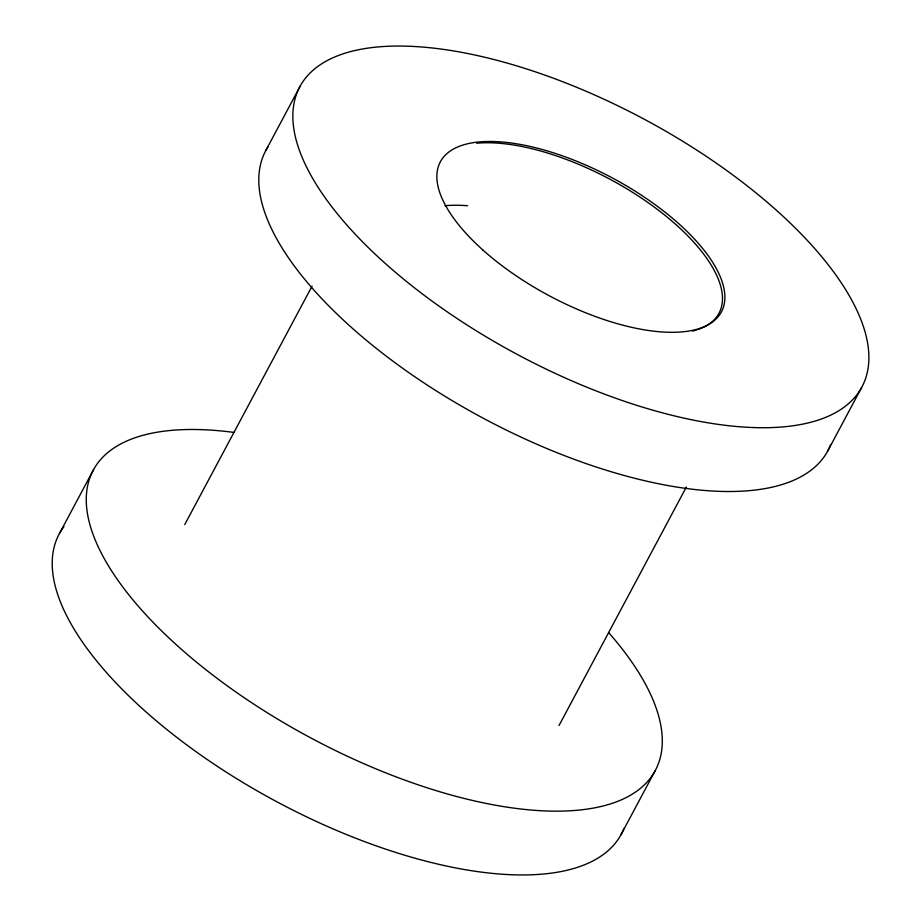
<?xml version="1.0" encoding="UTF-8"?>
<svg xmlns="http://www.w3.org/2000/svg" width="921" height="921" viewBox="0 0 921 921"><rect width="100%" height="100%" fill="white"/><g stroke="black" fill="none" stroke-linecap="round" stroke-linejoin="round"><path stroke-width="1.38" d="M59.52 533.397L93.574 469.606M266.111 149.95L300.165 86.171M184.753 524.567L312.081 286.097M559.024 725.518L686.352 487.059M620.927 834.829L654.981 771.05M827.519 451.394L861.572 387.603A318.608 133.637 28.1 0 0 496.373 60.153A318.608 133.637 28.1 0 0 384.667 262.911A318.608 133.637 28.1 0 0 861.572 387.603M830.546 444.947A318.608 133.637 28.1 0 1 485.436 419.4A318.608 133.637 28.1 0 1 268.241 146.404M445.016 205.728A159.31 66.819 28.1 0 1 467.534 205.74M476.675 143.239A159.31 66.819 28.1 0 1 669.993 219.451A159.31 66.819 28.1 0 1 697.98 329.488M696.679 329.914A159.31 66.819 28.1 0 1 692.615 331.065M623.954 828.393A318.608 133.637 28.1 0 1 274.688 800.614A318.608 133.637 28.1 0 1 63.94 526.582M608.62 632.566A318.608 133.637 28.1 0 1 532.879 810.181A318.608 133.637 28.1 0 1 128.123 593.941A318.608 133.637 28.1 0 1 234.026 432.433M482.765 249.902A159.31 66.819 28.1 0 0 721.224 312.242A159.31 66.819 28.1 0 0 538.624 148.523A159.31 66.819 28.1 0 0 482.765 249.902"/></g></svg>
